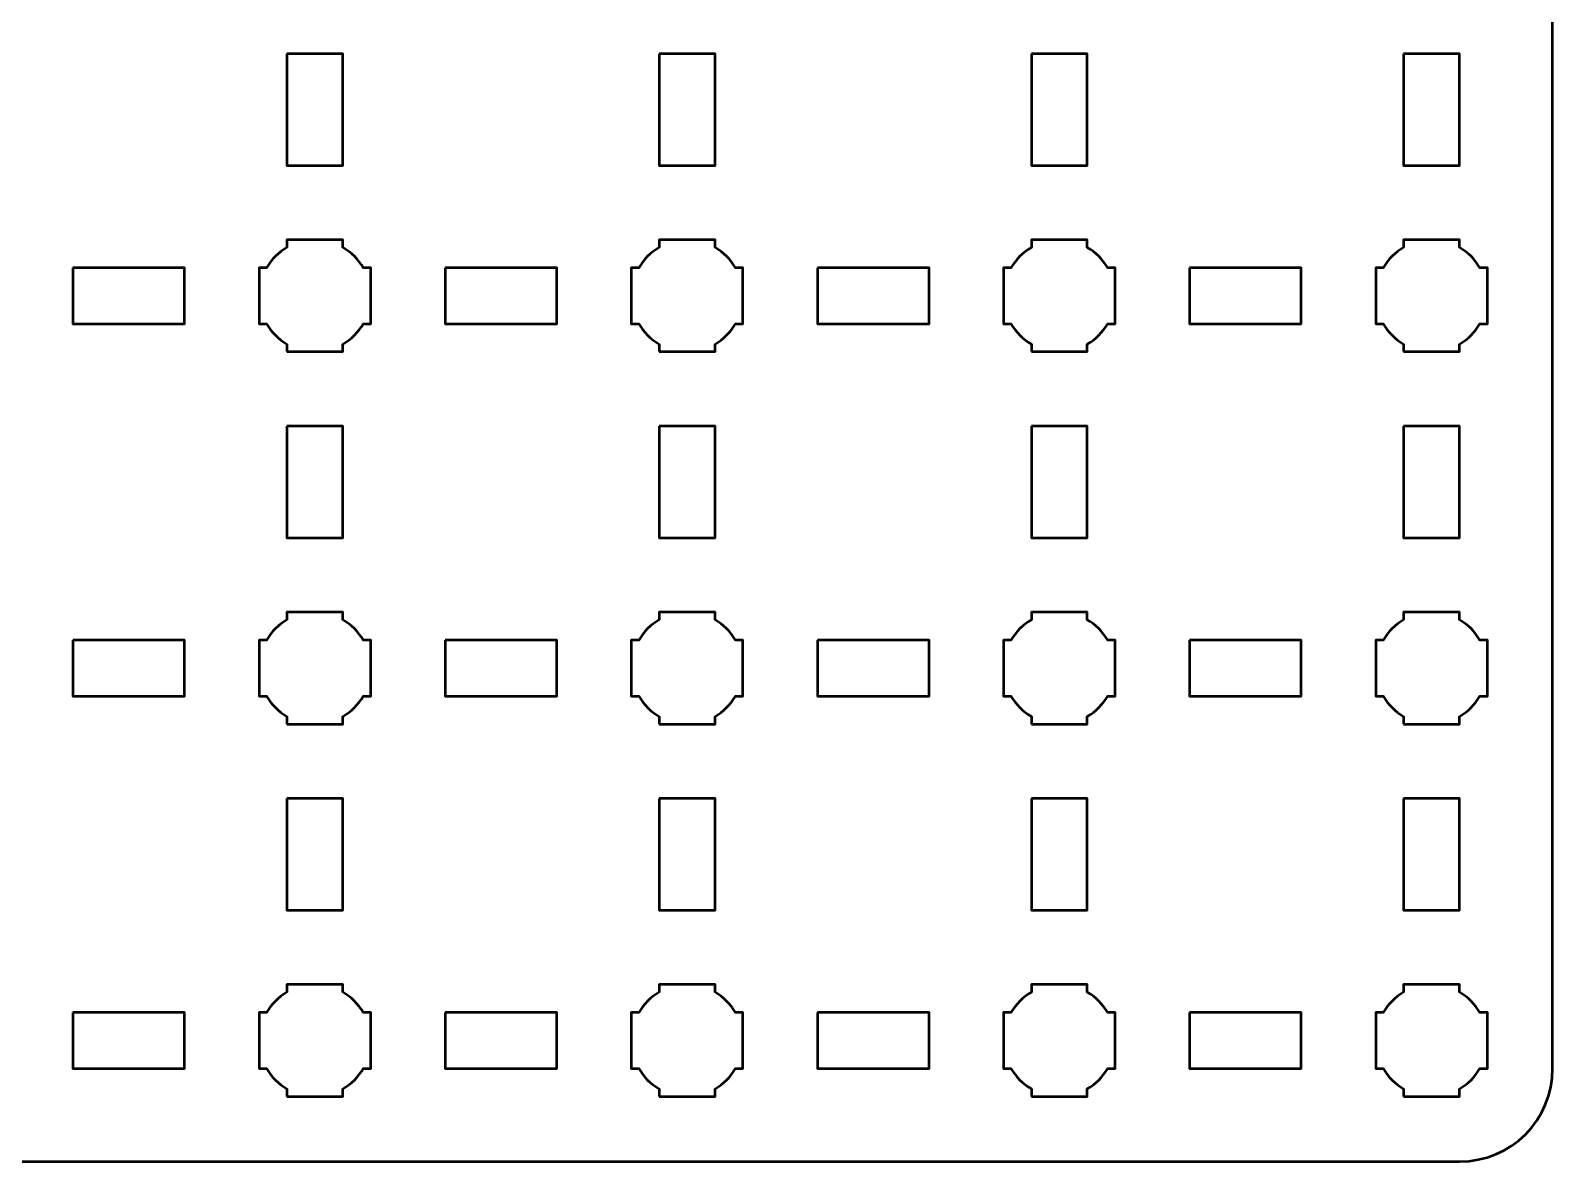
# Model space of a CAD drawing. Header units: centimetres. Extents: x -17.7 to 17.7, y -11.7 to 11.7.
# Drawn here: x 9.47 to 17.65, y -11.65 to -5.58 of the extents above; entities that cross this region are included whole.
import ezdxf

# ---------------------------------------------------------------- set-up
doc = ezdxf.new("R2010")
doc.units = ezdxf.units.CM
doc.header["$MEASUREMENT"] = 0
doc.layers.add('Layer 1', color=7, linetype='Continuous')

msp = doc.modelspace()

# ---------------------------------------------------------------- linework, layer by layer
at = {"layer": 'Layer 1', "lineweight": 53}
for points, knots in [([(-17.14996, 11.65001), (-17.14996, 11.65001), (17.14996, 11.65001), (17.14996, 11.65001), (17.14996, 11.65001), (17.42692, 11.65001), (17.65006, 11.42691), (17.65006, 11.14991), (17.65006, 11.14991), (17.65006, 11.14991), (17.65006, -11.15005), (17.65006, -11.15005), (17.65006, -11.15005), (17.65006, -11.42702), (17.42692, -11.65001), (17.14996, -11.65001), (17.14996, -11.65001), (17.14996, -11.65001), (-17.14996, -11.65001), (-17.14996, -11.65001), (-17.14996, -11.65001), (-17.42696, -11.65001), (-17.65005, -11.42702), (-17.65005, -11.15005), (-17.65005, -11.15005), (-17.65005, -11.15005), (-17.65005, 11.14991), (-17.65005, 11.14991), (-17.65005, 11.14991), (-17.65005, 11.42691), (-17.42696, 11.65001), (-17.14996, 11.65001)], [0, 0, 0, 0, 0.125, 0.125, 0.125, 0.125, 0.25, 0.25, 0.25, 0.25, 0.375, 0.375, 0.375, 0.375, 0.5, 0.5, 0.5, 0.5, 0.625, 0.625, 0.625, 0.625, 0.75, 0.75, 0.75, 0.75, 0.875, 0.875, 0.875, 0.875, 1, 1, 1, 1]), ([(10.84998, -5.70003), (10.84998, -5.70003), (11.14998, -5.70003), (11.14998, -5.70003), (11.14998, -5.70003), (11.14998, -5.70003), (11.14998, -6.30003), (11.14998, -6.30003), (11.14998, -6.30003), (11.14998, -6.30003), (10.84998, -6.30003), (10.84998, -6.30003), (10.84998, -6.30003), (10.84998, -6.30003), (10.84998, -5.70003), (10.84998, -5.70003)], [0, 0, 0, 0, 0.25, 0.25, 0.25, 0.25, 0.5, 0.5, 0.5, 0.5, 0.75, 0.75, 0.75, 0.75, 1, 1, 1, 1]), ([(12.84991, -5.70003), (12.84991, -5.70003), (13.14992, -5.70003), (13.14992, -5.70003), (13.14992, -5.70003), (13.14992, -5.70003), (13.14992, -6.30003), (13.14992, -6.30003), (13.14992, -6.30003), (13.14992, -6.30003), (12.84991, -6.30003), (12.84991, -6.30003), (12.84991, -6.30003), (12.84991, -6.30003), (12.84991, -5.70003), (12.84991, -5.70003)], [0, 0, 0, 0, 0.25, 0.25, 0.25, 0.25, 0.5, 0.5, 0.5, 0.5, 0.75, 0.75, 0.75, 0.75, 1, 1, 1, 1]), ([(14.85002, -5.70003), (14.85002, -5.70003), (15.15003, -5.70003), (15.15003, -5.70003), (15.15003, -5.70003), (15.15003, -5.70003), (15.15003, -6.30003), (15.15003, -6.30003), (15.15003, -6.30003), (15.15003, -6.30003), (14.85002, -6.30003), (14.85002, -6.30003), (14.85002, -6.30003), (14.85002, -6.30003), (14.85002, -5.70003), (14.85002, -5.70003)], [0, 0, 0, 0, 0.25, 0.25, 0.25, 0.25, 0.5, 0.5, 0.5, 0.5, 0.75, 0.75, 0.75, 0.75, 1, 1, 1, 1]), ([(16.84996, -5.70003), (16.84996, -5.70003), (17.14996, -5.70003), (17.14996, -5.70003), (17.14996, -5.70003), (17.14996, -5.70003), (17.14996, -6.30003), (17.14996, -6.30003), (17.14996, -6.30003), (17.14996, -6.30003), (16.84996, -6.30003), (16.84996, -6.30003), (16.84996, -6.30003), (16.84996, -6.30003), (16.84996, -5.70003), (16.84996, -5.70003)], [0, 0, 0, 0, 0.25, 0.25, 0.25, 0.25, 0.5, 0.5, 0.5, 0.5, 0.75, 0.75, 0.75, 0.75, 1, 1, 1, 1]), ([(10.84998, -7.29994), (10.84998, -7.29994), (10.84998, -7.25983), (10.84998, -7.25983), (10.84998, -7.25983), (10.80437, -7.23352), (10.76648, -7.19549), (10.74016, -7.15001), (10.74016, -7.15001), (10.74016, -7.15001), (10.69991, -7.15001), (10.69991, -7.15001), (10.69991, -7.15001), (10.69991, -7.15001), (10.69991, -6.99994), (10.69991, -6.99994), (10.69991, -6.99994), (10.69991, -6.99994), (10.69991, -6.85001), (10.69991, -6.85001), (10.69991, -6.85001), (10.69991, -6.85001), (10.74016, -6.85001), (10.74016, -6.85001), (10.74016, -6.85001), (10.76648, -6.8044), (10.80437, -6.76651), (10.84998, -6.74019), (10.84998, -6.74019), (10.84998, -6.74019), (10.84998, -6.69994), (10.84998, -6.69994), (10.84998, -6.69994), (10.84998, -6.69994), (10.99991, -6.69994), (10.99991, -6.69994), (10.99991, -6.69994), (10.99991, -6.69994), (11.14998, -6.69994), (11.14998, -6.69994), (11.14998, -6.69994), (11.14998, -6.69994), (11.14998, -6.74019), (11.14998, -6.74019), (11.14998, -6.74019), (11.19546, -6.76651), (11.23349, -6.8044), (11.2598, -6.85001), (11.2598, -6.85001), (11.2598, -6.85001), (11.29991, -6.85001), (11.29991, -6.85001), (11.29991, -6.85001), (11.29991, -6.85001), (11.29991, -6.99994), (11.29991, -6.99994), (11.29991, -6.99994), (11.29991, -6.99994), (11.29991, -7.15001), (11.29991, -7.15001), (11.29991, -7.15001), (11.29991, -7.15001), (11.2598, -7.15001), (11.2598, -7.15001), (11.2598, -7.15001), (11.23349, -7.19549), (11.19546, -7.23352), (11.14998, -7.25983), (11.14998, -7.25983), (11.14998, -7.25983), (11.14998, -7.29994), (11.14998, -7.29994), (11.14998, -7.29994), (11.14998, -7.29994), (10.99991, -7.29994), (10.99991, -7.29994), (10.99991, -7.29994), (10.99991, -7.29994), (10.84998, -7.29994), (10.84998, -7.29994)], [0, 0, 0, 0, 0.05, 0.05, 0.05, 0.05, 0.1, 0.1, 0.1, 0.1, 0.15, 0.15, 0.15, 0.15, 0.2, 0.2, 0.2, 0.2, 0.25, 0.25, 0.25, 0.25, 0.3, 0.3, 0.3, 0.3, 0.35, 0.35, 0.35, 0.35, 0.4, 0.4, 0.4, 0.4, 0.45, 0.45, 0.45, 0.45, 0.5, 0.5, 0.5, 0.5, 0.55, 0.55, 0.55, 0.55, 0.6, 0.6, 0.6, 0.6, 0.65, 0.65, 0.65, 0.65, 0.7, 0.7, 0.7, 0.7, 0.75, 0.75, 0.75, 0.75, 0.8, 0.8, 0.8, 0.8, 0.85, 0.85, 0.85, 0.85, 0.9, 0.9, 0.9, 0.9, 0.95, 0.95, 0.95, 0.95, 1, 1, 1, 1]), ([(12.84991, -7.29994), (12.84991, -7.29994), (12.84991, -7.25983), (12.84991, -7.25983), (12.84991, -7.25983), (12.80444, -7.23352), (12.76641, -7.19549), (12.74009, -7.15001), (12.74009, -7.15001), (12.74009, -7.15001), (12.69998, -7.15001), (12.69998, -7.15001), (12.69998, -7.15001), (12.69998, -7.15001), (12.69998, -6.99994), (12.69998, -6.99994), (12.69998, -6.99994), (12.69998, -6.99994), (12.69998, -6.85001), (12.69998, -6.85001), (12.69998, -6.85001), (12.69998, -6.85001), (12.74009, -6.85001), (12.74009, -6.85001), (12.74009, -6.85001), (12.76641, -6.8044), (12.80444, -6.76651), (12.84991, -6.74019), (12.84991, -6.74019), (12.84991, -6.74019), (12.84991, -6.69994), (12.84991, -6.69994), (12.84991, -6.69994), (12.84991, -6.69994), (12.99999, -6.69994), (12.99999, -6.69994), (12.99999, -6.69994), (12.99999, -6.69994), (13.14992, -6.69994), (13.14992, -6.69994), (13.14992, -6.69994), (13.14992, -6.69994), (13.14992, -6.74019), (13.14992, -6.74019), (13.14992, -6.74019), (13.19539, -6.76651), (13.23342, -6.8044), (13.25974, -6.85001), (13.25974, -6.85001), (13.25974, -6.85001), (13.29999, -6.85001), (13.29999, -6.85001), (13.29999, -6.85001), (13.29999, -6.85001), (13.29999, -6.99994), (13.29999, -6.99994), (13.29999, -6.99994), (13.29999, -6.99994), (13.29999, -7.15001), (13.29999, -7.15001), (13.29999, -7.15001), (13.29999, -7.15001), (13.25974, -7.15001), (13.25974, -7.15001), (13.25974, -7.15001), (13.23342, -7.19549), (13.19539, -7.23352), (13.14992, -7.25983), (13.14992, -7.25983), (13.14992, -7.25983), (13.14992, -7.29994), (13.14992, -7.29994), (13.14992, -7.29994), (13.14992, -7.29994), (12.99999, -7.29994), (12.99999, -7.29994), (12.99999, -7.29994), (12.99999, -7.29994), (12.84991, -7.29994), (12.84991, -7.29994)], [0, 0, 0, 0, 0.05, 0.05, 0.05, 0.05, 0.1, 0.1, 0.1, 0.1, 0.15, 0.15, 0.15, 0.15, 0.2, 0.2, 0.2, 0.2, 0.25, 0.25, 0.25, 0.25, 0.3, 0.3, 0.3, 0.3, 0.35, 0.35, 0.35, 0.35, 0.4, 0.4, 0.4, 0.4, 0.45, 0.45, 0.45, 0.45, 0.5, 0.5, 0.5, 0.5, 0.55, 0.55, 0.55, 0.55, 0.6, 0.6, 0.6, 0.6, 0.65, 0.65, 0.65, 0.65, 0.7, 0.7, 0.7, 0.7, 0.75, 0.75, 0.75, 0.75, 0.8, 0.8, 0.8, 0.8, 0.85, 0.85, 0.85, 0.85, 0.9, 0.9, 0.9, 0.9, 0.95, 0.95, 0.95, 0.95, 1, 1, 1, 1]), ([(14.84988, -7.29994), (14.84988, -7.29994), (14.84988, -7.25983), (14.84988, -7.25983), (14.84988, -7.25983), (14.80441, -7.23352), (14.76649, -7.19549), (14.74003, -7.15001), (14.74003, -7.15001), (14.74003, -7.15001), (14.69995, -7.15001), (14.69995, -7.15001), (14.69995, -7.15001), (14.69995, -7.15001), (14.69995, -6.99994), (14.69995, -6.99994), (14.69995, -6.99994), (14.69995, -6.99994), (14.69995, -6.85001), (14.69995, -6.85001), (14.69995, -6.85001), (14.69995, -6.85001), (14.74003, -6.85001), (14.74003, -6.85001), (14.74003, -6.85001), (14.76649, -6.8044), (14.80441, -6.76651), (14.84988, -6.74019), (14.84988, -6.74019), (14.84988, -6.74019), (14.84988, -6.69994), (14.84988, -6.69994), (14.84988, -6.69994), (14.84988, -6.69994), (14.99995, -6.69994), (14.99995, -6.69994), (14.99995, -6.69994), (14.99995, -6.69994), (15.14988, -6.69994), (15.14988, -6.69994), (15.14988, -6.69994), (15.14988, -6.69994), (15.14988, -6.74019), (15.14988, -6.74019), (15.14988, -6.74019), (15.1955, -6.76651), (15.23339, -6.8044), (15.2597, -6.85001), (15.2597, -6.85001), (15.2597, -6.85001), (15.29996, -6.85001), (15.29996, -6.85001), (15.29996, -6.85001), (15.29996, -6.85001), (15.29996, -6.99994), (15.29996, -6.99994), (15.29996, -6.99994), (15.29996, -6.99994), (15.29996, -7.15001), (15.29996, -7.15001), (15.29996, -7.15001), (15.29996, -7.15001), (15.2597, -7.15001), (15.2597, -7.15001), (15.2597, -7.15001), (15.23339, -7.19549), (15.1955, -7.23352), (15.14988, -7.25983), (15.14988, -7.25983), (15.14988, -7.25983), (15.14988, -7.29994), (15.14988, -7.29994), (15.14988, -7.29994), (15.14988, -7.29994), (14.99995, -7.29994), (14.99995, -7.29994), (14.99995, -7.29994), (14.99995, -7.29994), (14.84988, -7.29994), (14.84988, -7.29994)], [0, 0, 0, 0, 0.05, 0.05, 0.05, 0.05, 0.1, 0.1, 0.1, 0.1, 0.15, 0.15, 0.15, 0.15, 0.2, 0.2, 0.2, 0.2, 0.25, 0.25, 0.25, 0.25, 0.3, 0.3, 0.3, 0.3, 0.35, 0.35, 0.35, 0.35, 0.4, 0.4, 0.4, 0.4, 0.45, 0.45, 0.45, 0.45, 0.5, 0.5, 0.5, 0.5, 0.55, 0.55, 0.55, 0.55, 0.6, 0.6, 0.6, 0.6, 0.65, 0.65, 0.65, 0.65, 0.7, 0.7, 0.7, 0.7, 0.75, 0.75, 0.75, 0.75, 0.8, 0.8, 0.8, 0.8, 0.85, 0.85, 0.85, 0.85, 0.9, 0.9, 0.9, 0.9, 0.95, 0.95, 0.95, 0.95, 1, 1, 1, 1]), ([(16.84996, -7.29994), (16.84996, -7.29994), (16.84996, -7.25983), (16.84996, -7.25983), (16.84996, -7.25983), (16.80434, -7.23352), (16.76645, -7.19549), (16.74014, -7.15001), (16.74014, -7.15001), (16.74014, -7.15001), (16.69988, -7.15001), (16.69988, -7.15001), (16.69988, -7.15001), (16.69988, -7.15001), (16.69988, -6.99994), (16.69988, -6.99994), (16.69988, -6.99994), (16.69988, -6.99994), (16.69988, -6.85001), (16.69988, -6.85001), (16.69988, -6.85001), (16.69988, -6.85001), (16.74014, -6.85001), (16.74014, -6.85001), (16.74014, -6.85001), (16.76645, -6.8044), (16.80434, -6.76651), (16.84996, -6.74019), (16.84996, -6.74019), (16.84996, -6.74019), (16.84996, -6.69994), (16.84996, -6.69994), (16.84996, -6.69994), (16.84996, -6.69994), (16.99989, -6.69994), (16.99989, -6.69994), (16.99989, -6.69994), (16.99989, -6.69994), (17.14996, -6.69994), (17.14996, -6.69994), (17.14996, -6.69994), (17.14996, -6.69994), (17.14996, -6.74019), (17.14996, -6.74019), (17.14996, -6.74019), (17.19543, -6.76651), (17.23346, -6.8044), (17.25978, -6.85001), (17.25978, -6.85001), (17.25978, -6.85001), (17.29989, -6.85001), (17.29989, -6.85001), (17.29989, -6.85001), (17.29989, -6.85001), (17.29989, -6.99994), (17.29989, -6.99994), (17.29989, -6.99994), (17.29989, -6.99994), (17.29989, -7.15001), (17.29989, -7.15001), (17.29989, -7.15001), (17.29989, -7.15001), (17.25978, -7.15001), (17.25978, -7.15001), (17.25978, -7.15001), (17.23346, -7.19549), (17.19543, -7.23352), (17.14996, -7.25983), (17.14996, -7.25983), (17.14996, -7.25983), (17.14996, -7.29994), (17.14996, -7.29994), (17.14996, -7.29994), (17.14996, -7.29994), (16.99989, -7.29994), (16.99989, -7.29994), (16.99989, -7.29994), (16.99989, -7.29994), (16.84996, -7.29994), (16.84996, -7.29994)], [0, 0, 0, 0, 0.05, 0.05, 0.05, 0.05, 0.1, 0.1, 0.1, 0.1, 0.15, 0.15, 0.15, 0.15, 0.2, 0.2, 0.2, 0.2, 0.25, 0.25, 0.25, 0.25, 0.3, 0.3, 0.3, 0.3, 0.35, 0.35, 0.35, 0.35, 0.4, 0.4, 0.4, 0.4, 0.45, 0.45, 0.45, 0.45, 0.5, 0.5, 0.5, 0.5, 0.55, 0.55, 0.55, 0.55, 0.6, 0.6, 0.6, 0.6, 0.65, 0.65, 0.65, 0.65, 0.7, 0.7, 0.7, 0.7, 0.75, 0.75, 0.75, 0.75, 0.8, 0.8, 0.8, 0.8, 0.85, 0.85, 0.85, 0.85, 0.9, 0.9, 0.9, 0.9, 0.95, 0.95, 0.95, 0.95, 1, 1, 1, 1]), ([(9.7, -6.85001), (9.7, -6.85001), (10.3, -6.85001), (10.3, -6.85001), (10.3, -6.85001), (10.3, -6.85001), (10.3, -7.15001), (10.3, -7.15001), (10.3, -7.15001), (10.3, -7.15001), (9.7, -7.15001), (9.7, -7.15001), (9.7, -7.15001), (9.7, -7.15001), (9.7, -6.85001), (9.7, -6.85001)], [0, 0, 0, 0, 0.25, 0.25, 0.25, 0.25, 0.5, 0.5, 0.5, 0.5, 0.75, 0.75, 0.75, 0.75, 1, 1, 1, 1]), ([(11.69996, -6.85001), (11.69996, -6.85001), (12.29997, -6.85001), (12.29997, -6.85001), (12.29997, -6.85001), (12.29997, -6.85001), (12.29997, -7.15001), (12.29997, -7.15001), (12.29997, -7.15001), (12.29997, -7.15001), (11.69996, -7.15001), (11.69996, -7.15001), (11.69996, -7.15001), (11.69996, -7.15001), (11.69996, -6.85001), (11.69996, -6.85001)], [0, 0, 0, 0, 0.25, 0.25, 0.25, 0.25, 0.5, 0.5, 0.5, 0.5, 0.75, 0.75, 0.75, 0.75, 1, 1, 1, 1]), ([(13.70004, -6.85001), (13.70004, -6.85001), (14.30004, -6.85001), (14.30004, -6.85001), (14.30004, -6.85001), (14.30004, -6.85001), (14.30004, -7.15001), (14.30004, -7.15001), (14.30004, -7.15001), (14.30004, -7.15001), (13.70004, -7.15001), (13.70004, -7.15001), (13.70004, -7.15001), (13.70004, -7.15001), (13.70004, -6.85001), (13.70004, -6.85001)], [0, 0, 0, 0, 0.25, 0.25, 0.25, 0.25, 0.5, 0.5, 0.5, 0.5, 0.75, 0.75, 0.75, 0.75, 1, 1, 1, 1]), ([(15.69997, -6.85001), (15.69997, -6.85001), (16.29997, -6.85001), (16.29997, -6.85001), (16.29997, -6.85001), (16.29997, -6.85001), (16.29997, -7.15001), (16.29997, -7.15001), (16.29997, -7.15001), (16.29997, -7.15001), (15.69997, -7.15001), (15.69997, -7.15001), (15.69997, -7.15001), (15.69997, -7.15001), (15.69997, -6.85001), (15.69997, -6.85001)], [0, 0, 0, 0, 0.25, 0.25, 0.25, 0.25, 0.5, 0.5, 0.5, 0.5, 0.75, 0.75, 0.75, 0.75, 1, 1, 1, 1]), ([(10.84998, -7.69999), (10.84998, -7.69999), (11.14998, -7.69999), (11.14998, -7.69999), (11.14998, -7.69999), (11.14998, -7.69999), (11.14998, -8.3), (11.14998, -8.3), (11.14998, -8.3), (11.14998, -8.3), (10.84998, -8.3), (10.84998, -8.3), (10.84998, -8.3), (10.84998, -8.3), (10.84998, -7.69999), (10.84998, -7.69999)], [0, 0, 0, 0, 0.25, 0.25, 0.25, 0.25, 0.5, 0.5, 0.5, 0.5, 0.75, 0.75, 0.75, 0.75, 1, 1, 1, 1]), ([(12.84991, -7.69999), (12.84991, -7.69999), (13.14992, -7.69999), (13.14992, -7.69999), (13.14992, -7.69999), (13.14992, -7.69999), (13.14992, -8.3), (13.14992, -8.3), (13.14992, -8.3), (13.14992, -8.3), (12.84991, -8.3), (12.84991, -8.3), (12.84991, -8.3), (12.84991, -8.3), (12.84991, -7.69999), (12.84991, -7.69999)], [0, 0, 0, 0, 0.25, 0.25, 0.25, 0.25, 0.5, 0.5, 0.5, 0.5, 0.75, 0.75, 0.75, 0.75, 1, 1, 1, 1]), ([(14.85002, -7.69999), (14.85002, -7.69999), (15.15003, -7.69999), (15.15003, -7.69999), (15.15003, -7.69999), (15.15003, -7.69999), (15.15003, -8.3), (15.15003, -8.3), (15.15003, -8.3), (15.15003, -8.3), (14.85002, -8.3), (14.85002, -8.3), (14.85002, -8.3), (14.85002, -8.3), (14.85002, -7.69999), (14.85002, -7.69999)], [0, 0, 0, 0, 0.25, 0.25, 0.25, 0.25, 0.5, 0.5, 0.5, 0.5, 0.75, 0.75, 0.75, 0.75, 1, 1, 1, 1]), ([(16.84996, -7.69999), (16.84996, -7.69999), (17.14996, -7.69999), (17.14996, -7.69999), (17.14996, -7.69999), (17.14996, -7.69999), (17.14996, -8.3), (17.14996, -8.3), (17.14996, -8.3), (17.14996, -8.3), (16.84996, -8.3), (16.84996, -8.3), (16.84996, -8.3), (16.84996, -8.3), (16.84996, -7.69999), (16.84996, -7.69999)], [0, 0, 0, 0, 0.25, 0.25, 0.25, 0.25, 0.5, 0.5, 0.5, 0.5, 0.75, 0.75, 0.75, 0.75, 1, 1, 1, 1]), ([(10.84998, -9.30002), (10.84998, -9.30002), (10.84998, -9.2598), (10.84998, -9.2598), (10.84998, -9.2598), (10.80437, -9.23348), (10.76648, -9.19556), (10.74016, -9.14995), (10.74016, -9.14995), (10.74016, -9.14995), (10.69991, -9.14995), (10.69991, -9.14995), (10.69991, -9.14995), (10.69991, -9.14995), (10.69991, -9.00001), (10.69991, -9.00001), (10.69991, -9.00001), (10.69991, -9.00001), (10.69991, -8.84994), (10.69991, -8.84994), (10.69991, -8.84994), (10.69991, -8.84994), (10.74016, -8.84994), (10.74016, -8.84994), (10.74016, -8.84994), (10.76648, -8.80447), (10.80437, -8.76644), (10.84998, -8.74012), (10.84998, -8.74012), (10.84998, -8.74012), (10.84998, -8.70001), (10.84998, -8.70001), (10.84998, -8.70001), (10.84998, -8.70001), (10.99991, -8.70001), (10.99991, -8.70001), (10.99991, -8.70001), (10.99991, -8.70001), (11.14998, -8.70001), (11.14998, -8.70001), (11.14998, -8.70001), (11.14998, -8.70001), (11.14998, -8.74012), (11.14998, -8.74012), (11.14998, -8.74012), (11.19546, -8.76644), (11.23349, -8.80447), (11.2598, -8.84994), (11.2598, -8.84994), (11.2598, -8.84994), (11.29991, -8.84994), (11.29991, -8.84994), (11.29991, -8.84994), (11.29991, -8.84994), (11.29991, -9.00001), (11.29991, -9.00001), (11.29991, -9.00001), (11.29991, -9.00001), (11.29991, -9.14995), (11.29991, -9.14995), (11.29991, -9.14995), (11.29991, -9.14995), (11.2598, -9.14995), (11.2598, -9.14995), (11.2598, -9.14995), (11.23349, -9.19556), (11.19546, -9.23348), (11.14998, -9.2598), (11.14998, -9.2598), (11.14998, -9.2598), (11.14998, -9.30002), (11.14998, -9.30002), (11.14998, -9.30002), (11.14998, -9.30002), (10.99991, -9.30002), (10.99991, -9.30002), (10.99991, -9.30002), (10.99991, -9.30002), (10.84998, -9.30002), (10.84998, -9.30002)], [0, 0, 0, 0, 0.05, 0.05, 0.05, 0.05, 0.1, 0.1, 0.1, 0.1, 0.15, 0.15, 0.15, 0.15, 0.2, 0.2, 0.2, 0.2, 0.25, 0.25, 0.25, 0.25, 0.3, 0.3, 0.3, 0.3, 0.35, 0.35, 0.35, 0.35, 0.4, 0.4, 0.4, 0.4, 0.45, 0.45, 0.45, 0.45, 0.5, 0.5, 0.5, 0.5, 0.55, 0.55, 0.55, 0.55, 0.6, 0.6, 0.6, 0.6, 0.65, 0.65, 0.65, 0.65, 0.7, 0.7, 0.7, 0.7, 0.75, 0.75, 0.75, 0.75, 0.8, 0.8, 0.8, 0.8, 0.85, 0.85, 0.85, 0.85, 0.9, 0.9, 0.9, 0.9, 0.95, 0.95, 0.95, 0.95, 1, 1, 1, 1]), ([(12.84991, -9.30002), (12.84991, -9.30002), (12.84991, -9.2598), (12.84991, -9.2598), (12.84991, -9.2598), (12.80444, -9.23348), (12.76641, -9.19556), (12.74009, -9.14995), (12.74009, -9.14995), (12.74009, -9.14995), (12.69998, -9.14995), (12.69998, -9.14995), (12.69998, -9.14995), (12.69998, -9.14995), (12.69998, -9.00001), (12.69998, -9.00001), (12.69998, -9.00001), (12.69998, -9.00001), (12.69998, -8.84994), (12.69998, -8.84994), (12.69998, -8.84994), (12.69998, -8.84994), (12.74009, -8.84994), (12.74009, -8.84994), (12.74009, -8.84994), (12.76641, -8.80447), (12.80444, -8.76644), (12.84991, -8.74012), (12.84991, -8.74012), (12.84991, -8.74012), (12.84991, -8.70001), (12.84991, -8.70001), (12.84991, -8.70001), (12.84991, -8.70001), (12.99999, -8.70001), (12.99999, -8.70001), (12.99999, -8.70001), (12.99999, -8.70001), (13.14992, -8.70001), (13.14992, -8.70001), (13.14992, -8.70001), (13.14992, -8.70001), (13.14992, -8.74012), (13.14992, -8.74012), (13.14992, -8.74012), (13.19539, -8.76644), (13.23342, -8.80447), (13.25974, -8.84994), (13.25974, -8.84994), (13.25974, -8.84994), (13.29999, -8.84994), (13.29999, -8.84994), (13.29999, -8.84994), (13.29999, -8.84994), (13.29999, -9.00001), (13.29999, -9.00001), (13.29999, -9.00001), (13.29999, -9.00001), (13.29999, -9.14995), (13.29999, -9.14995), (13.29999, -9.14995), (13.29999, -9.14995), (13.25974, -9.14995), (13.25974, -9.14995), (13.25974, -9.14995), (13.23342, -9.19556), (13.19539, -9.23348), (13.14992, -9.2598), (13.14992, -9.2598), (13.14992, -9.2598), (13.14992, -9.30002), (13.14992, -9.30002), (13.14992, -9.30002), (13.14992, -9.30002), (12.99999, -9.30002), (12.99999, -9.30002), (12.99999, -9.30002), (12.99999, -9.30002), (12.84991, -9.30002), (12.84991, -9.30002)], [0, 0, 0, 0, 0.05, 0.05, 0.05, 0.05, 0.1, 0.1, 0.1, 0.1, 0.15, 0.15, 0.15, 0.15, 0.2, 0.2, 0.2, 0.2, 0.25, 0.25, 0.25, 0.25, 0.3, 0.3, 0.3, 0.3, 0.35, 0.35, 0.35, 0.35, 0.4, 0.4, 0.4, 0.4, 0.45, 0.45, 0.45, 0.45, 0.5, 0.5, 0.5, 0.5, 0.55, 0.55, 0.55, 0.55, 0.6, 0.6, 0.6, 0.6, 0.65, 0.65, 0.65, 0.65, 0.7, 0.7, 0.7, 0.7, 0.75, 0.75, 0.75, 0.75, 0.8, 0.8, 0.8, 0.8, 0.85, 0.85, 0.85, 0.85, 0.9, 0.9, 0.9, 0.9, 0.95, 0.95, 0.95, 0.95, 1, 1, 1, 1]), ([(14.84988, -9.30002), (14.84988, -9.30002), (14.84988, -9.2598), (14.84988, -9.2598), (14.84988, -9.2598), (14.80441, -9.23348), (14.76649, -9.19556), (14.74003, -9.14995), (14.74003, -9.14995), (14.74003, -9.14995), (14.69995, -9.14995), (14.69995, -9.14995), (14.69995, -9.14995), (14.69995, -9.14995), (14.69995, -9.00001), (14.69995, -9.00001), (14.69995, -9.00001), (14.69995, -9.00001), (14.69995, -8.84994), (14.69995, -8.84994), (14.69995, -8.84994), (14.69995, -8.84994), (14.74003, -8.84994), (14.74003, -8.84994), (14.74003, -8.84994), (14.76649, -8.80447), (14.80441, -8.76644), (14.84988, -8.74012), (14.84988, -8.74012), (14.84988, -8.74012), (14.84988, -8.70001), (14.84988, -8.70001), (14.84988, -8.70001), (14.84988, -8.70001), (14.99995, -8.70001), (14.99995, -8.70001), (14.99995, -8.70001), (14.99995, -8.70001), (15.14988, -8.70001), (15.14988, -8.70001), (15.14988, -8.70001), (15.14988, -8.70001), (15.14988, -8.74012), (15.14988, -8.74012), (15.14988, -8.74012), (15.1955, -8.76644), (15.23339, -8.80447), (15.2597, -8.84994), (15.2597, -8.84994), (15.2597, -8.84994), (15.29996, -8.84994), (15.29996, -8.84994), (15.29996, -8.84994), (15.29996, -8.84994), (15.29996, -9.00001), (15.29996, -9.00001), (15.29996, -9.00001), (15.29996, -9.00001), (15.29996, -9.14995), (15.29996, -9.14995), (15.29996, -9.14995), (15.29996, -9.14995), (15.2597, -9.14995), (15.2597, -9.14995), (15.2597, -9.14995), (15.23339, -9.19556), (15.1955, -9.23348), (15.14988, -9.2598), (15.14988, -9.2598), (15.14988, -9.2598), (15.14988, -9.30002), (15.14988, -9.30002), (15.14988, -9.30002), (15.14988, -9.30002), (14.99995, -9.30002), (14.99995, -9.30002), (14.99995, -9.30002), (14.99995, -9.30002), (14.84988, -9.30002), (14.84988, -9.30002)], [0, 0, 0, 0, 0.05, 0.05, 0.05, 0.05, 0.1, 0.1, 0.1, 0.1, 0.15, 0.15, 0.15, 0.15, 0.2, 0.2, 0.2, 0.2, 0.25, 0.25, 0.25, 0.25, 0.3, 0.3, 0.3, 0.3, 0.35, 0.35, 0.35, 0.35, 0.4, 0.4, 0.4, 0.4, 0.45, 0.45, 0.45, 0.45, 0.5, 0.5, 0.5, 0.5, 0.55, 0.55, 0.55, 0.55, 0.6, 0.6, 0.6, 0.6, 0.65, 0.65, 0.65, 0.65, 0.7, 0.7, 0.7, 0.7, 0.75, 0.75, 0.75, 0.75, 0.8, 0.8, 0.8, 0.8, 0.85, 0.85, 0.85, 0.85, 0.9, 0.9, 0.9, 0.9, 0.95, 0.95, 0.95, 0.95, 1, 1, 1, 1]), ([(16.84996, -9.30002), (16.84996, -9.30002), (16.84996, -9.2598), (16.84996, -9.2598), (16.84996, -9.2598), (16.80434, -9.23348), (16.76645, -9.19556), (16.74014, -9.14995), (16.74014, -9.14995), (16.74014, -9.14995), (16.69988, -9.14995), (16.69988, -9.14995), (16.69988, -9.14995), (16.69988, -9.14995), (16.69988, -9.00001), (16.69988, -9.00001), (16.69988, -9.00001), (16.69988, -9.00001), (16.69988, -8.84994), (16.69988, -8.84994), (16.69988, -8.84994), (16.69988, -8.84994), (16.74014, -8.84994), (16.74014, -8.84994), (16.74014, -8.84994), (16.76645, -8.80447), (16.80434, -8.76644), (16.84996, -8.74012), (16.84996, -8.74012), (16.84996, -8.74012), (16.84996, -8.70001), (16.84996, -8.70001), (16.84996, -8.70001), (16.84996, -8.70001), (16.99989, -8.70001), (16.99989, -8.70001), (16.99989, -8.70001), (16.99989, -8.70001), (17.14996, -8.70001), (17.14996, -8.70001), (17.14996, -8.70001), (17.14996, -8.70001), (17.14996, -8.74012), (17.14996, -8.74012), (17.14996, -8.74012), (17.19543, -8.76644), (17.23346, -8.80447), (17.25978, -8.84994), (17.25978, -8.84994), (17.25978, -8.84994), (17.29989, -8.84994), (17.29989, -8.84994), (17.29989, -8.84994), (17.29989, -8.84994), (17.29989, -9.00001), (17.29989, -9.00001), (17.29989, -9.00001), (17.29989, -9.00001), (17.29989, -9.14995), (17.29989, -9.14995), (17.29989, -9.14995), (17.29989, -9.14995), (17.25978, -9.14995), (17.25978, -9.14995), (17.25978, -9.14995), (17.23346, -9.19556), (17.19543, -9.23348), (17.14996, -9.2598), (17.14996, -9.2598), (17.14996, -9.2598), (17.14996, -9.30002), (17.14996, -9.30002), (17.14996, -9.30002), (17.14996, -9.30002), (16.99989, -9.30002), (16.99989, -9.30002), (16.99989, -9.30002), (16.99989, -9.30002), (16.84996, -9.30002), (16.84996, -9.30002)], [0, 0, 0, 0, 0.05, 0.05, 0.05, 0.05, 0.1, 0.1, 0.1, 0.1, 0.15, 0.15, 0.15, 0.15, 0.2, 0.2, 0.2, 0.2, 0.25, 0.25, 0.25, 0.25, 0.3, 0.3, 0.3, 0.3, 0.35, 0.35, 0.35, 0.35, 0.4, 0.4, 0.4, 0.4, 0.45, 0.45, 0.45, 0.45, 0.5, 0.5, 0.5, 0.5, 0.55, 0.55, 0.55, 0.55, 0.6, 0.6, 0.6, 0.6, 0.65, 0.65, 0.65, 0.65, 0.7, 0.7, 0.7, 0.7, 0.75, 0.75, 0.75, 0.75, 0.8, 0.8, 0.8, 0.8, 0.85, 0.85, 0.85, 0.85, 0.9, 0.9, 0.9, 0.9, 0.95, 0.95, 0.95, 0.95, 1, 1, 1, 1]), ([(9.7, -8.85008), (9.7, -8.85008), (10.3, -8.85008), (10.3, -8.85008), (10.3, -8.85008), (10.3, -8.85008), (10.3, -9.15009), (10.3, -9.15009), (10.3, -9.15009), (10.3, -9.15009), (9.7, -9.15009), (9.7, -9.15009), (9.7, -9.15009), (9.7, -9.15009), (9.7, -8.85008), (9.7, -8.85008)], [0, 0, 0, 0, 0.25, 0.25, 0.25, 0.25, 0.5, 0.5, 0.5, 0.5, 0.75, 0.75, 0.75, 0.75, 1, 1, 1, 1]), ([(11.69996, -8.85008), (11.69996, -8.85008), (12.29997, -8.85008), (12.29997, -8.85008), (12.29997, -8.85008), (12.29997, -8.85008), (12.29997, -9.15009), (12.29997, -9.15009), (12.29997, -9.15009), (12.29997, -9.15009), (11.69996, -9.15009), (11.69996, -9.15009), (11.69996, -9.15009), (11.69996, -9.15009), (11.69996, -8.85008), (11.69996, -8.85008)], [0, 0, 0, 0, 0.25, 0.25, 0.25, 0.25, 0.5, 0.5, 0.5, 0.5, 0.75, 0.75, 0.75, 0.75, 1, 1, 1, 1]), ([(13.70004, -8.85008), (13.70004, -8.85008), (14.30004, -8.85008), (14.30004, -8.85008), (14.30004, -8.85008), (14.30004, -8.85008), (14.30004, -9.15009), (14.30004, -9.15009), (14.30004, -9.15009), (14.30004, -9.15009), (13.70004, -9.15009), (13.70004, -9.15009), (13.70004, -9.15009), (13.70004, -9.15009), (13.70004, -8.85008), (13.70004, -8.85008)], [0, 0, 0, 0, 0.25, 0.25, 0.25, 0.25, 0.5, 0.5, 0.5, 0.5, 0.75, 0.75, 0.75, 0.75, 1, 1, 1, 1]), ([(15.69997, -8.85008), (15.69997, -8.85008), (16.29997, -8.85008), (16.29997, -8.85008), (16.29997, -8.85008), (16.29997, -8.85008), (16.29997, -9.15009), (16.29997, -9.15009), (16.29997, -9.15009), (16.29997, -9.15009), (15.69997, -9.15009), (15.69997, -9.15009), (15.69997, -9.15009), (15.69997, -9.15009), (15.69997, -8.85008), (15.69997, -8.85008)], [0, 0, 0, 0, 0.25, 0.25, 0.25, 0.25, 0.5, 0.5, 0.5, 0.5, 0.75, 0.75, 0.75, 0.75, 1, 1, 1, 1]), ([(10.84998, -9.70007), (10.84998, -9.70007), (11.14998, -9.70007), (11.14998, -9.70007), (11.14998, -9.70007), (11.14998, -9.70007), (11.14998, -10.30007), (11.14998, -10.30007), (11.14998, -10.30007), (11.14998, -10.30007), (10.84998, -10.30007), (10.84998, -10.30007), (10.84998, -10.30007), (10.84998, -10.30007), (10.84998, -9.70007), (10.84998, -9.70007)], [0, 0, 0, 0, 0.25, 0.25, 0.25, 0.25, 0.5, 0.5, 0.5, 0.5, 0.75, 0.75, 0.75, 0.75, 1, 1, 1, 1]), ([(12.84991, -9.70007), (12.84991, -9.70007), (13.14992, -9.70007), (13.14992, -9.70007), (13.14992, -9.70007), (13.14992, -9.70007), (13.14992, -10.30007), (13.14992, -10.30007), (13.14992, -10.30007), (13.14992, -10.30007), (12.84991, -10.30007), (12.84991, -10.30007), (12.84991, -10.30007), (12.84991, -10.30007), (12.84991, -9.70007), (12.84991, -9.70007)], [0, 0, 0, 0, 0.25, 0.25, 0.25, 0.25, 0.5, 0.5, 0.5, 0.5, 0.75, 0.75, 0.75, 0.75, 1, 1, 1, 1]), ([(14.85002, -9.70007), (14.85002, -9.70007), (15.15003, -9.70007), (15.15003, -9.70007), (15.15003, -9.70007), (15.15003, -9.70007), (15.15003, -10.30007), (15.15003, -10.30007), (15.15003, -10.30007), (15.15003, -10.30007), (14.85002, -10.30007), (14.85002, -10.30007), (14.85002, -10.30007), (14.85002, -10.30007), (14.85002, -9.70007), (14.85002, -9.70007)], [0, 0, 0, 0, 0.25, 0.25, 0.25, 0.25, 0.5, 0.5, 0.5, 0.5, 0.75, 0.75, 0.75, 0.75, 1, 1, 1, 1]), ([(16.84996, -9.70007), (16.84996, -9.70007), (17.14996, -9.70007), (17.14996, -9.70007), (17.14996, -9.70007), (17.14996, -9.70007), (17.14996, -10.30007), (17.14996, -10.30007), (17.14996, -10.30007), (17.14996, -10.30007), (16.84996, -10.30007), (16.84996, -10.30007), (16.84996, -10.30007), (16.84996, -10.30007), (16.84996, -9.70007), (16.84996, -9.70007)], [0, 0, 0, 0, 0.25, 0.25, 0.25, 0.25, 0.5, 0.5, 0.5, 0.5, 0.75, 0.75, 0.75, 0.75, 1, 1, 1, 1]), ([(10.84998, -11.29998), (10.84998, -11.29998), (10.84998, -11.25987), (10.84998, -11.25987), (10.84998, -11.25987), (10.80437, -11.23356), (10.76648, -11.19553), (10.74016, -11.15005), (10.74016, -11.15005), (10.74016, -11.15005), (10.69991, -11.15005), (10.69991, -11.15005), (10.69991, -11.15005), (10.69991, -11.15005), (10.69991, -10.99998), (10.69991, -10.99998), (10.69991, -10.99998), (10.69991, -10.99998), (10.69991, -10.85005), (10.69991, -10.85005), (10.69991, -10.85005), (10.69991, -10.85005), (10.74016, -10.85005), (10.74016, -10.85005), (10.74016, -10.85005), (10.76648, -10.80444), (10.80437, -10.76655), (10.84998, -10.74009), (10.84998, -10.74009), (10.84998, -10.74009), (10.84998, -10.69998), (10.84998, -10.69998), (10.84998, -10.69998), (10.84998, -10.69998), (10.99991, -10.69998), (10.99991, -10.69998), (10.99991, -10.69998), (10.99991, -10.69998), (11.14998, -10.69998), (11.14998, -10.69998), (11.14998, -10.69998), (11.14998, -10.69998), (11.14998, -10.74009), (11.14998, -10.74009), (11.14998, -10.74009), (11.19546, -10.76655), (11.23349, -10.80444), (11.2598, -10.85005), (11.2598, -10.85005), (11.2598, -10.85005), (11.29991, -10.85005), (11.29991, -10.85005), (11.29991, -10.85005), (11.29991, -10.85005), (11.29991, -10.99998), (11.29991, -10.99998), (11.29991, -10.99998), (11.29991, -10.99998), (11.29991, -11.15005), (11.29991, -11.15005), (11.29991, -11.15005), (11.29991, -11.15005), (11.2598, -11.15005), (11.2598, -11.15005), (11.2598, -11.15005), (11.23349, -11.19553), (11.19546, -11.23356), (11.14998, -11.25987), (11.14998, -11.25987), (11.14998, -11.25987), (11.14998, -11.29998), (11.14998, -11.29998), (11.14998, -11.29998), (11.14998, -11.29998), (10.99991, -11.29998), (10.99991, -11.29998), (10.99991, -11.29998), (10.99991, -11.29998), (10.84998, -11.29998), (10.84998, -11.29998)], [0, 0, 0, 0, 0.05, 0.05, 0.05, 0.05, 0.1, 0.1, 0.1, 0.1, 0.15, 0.15, 0.15, 0.15, 0.2, 0.2, 0.2, 0.2, 0.25, 0.25, 0.25, 0.25, 0.3, 0.3, 0.3, 0.3, 0.35, 0.35, 0.35, 0.35, 0.4, 0.4, 0.4, 0.4, 0.45, 0.45, 0.45, 0.45, 0.5, 0.5, 0.5, 0.5, 0.55, 0.55, 0.55, 0.55, 0.6, 0.6, 0.6, 0.6, 0.65, 0.65, 0.65, 0.65, 0.7, 0.7, 0.7, 0.7, 0.75, 0.75, 0.75, 0.75, 0.8, 0.8, 0.8, 0.8, 0.85, 0.85, 0.85, 0.85, 0.9, 0.9, 0.9, 0.9, 0.95, 0.95, 0.95, 0.95, 1, 1, 1, 1]), ([(12.84991, -11.29998), (12.84991, -11.29998), (12.84991, -11.25987), (12.84991, -11.25987), (12.84991, -11.25987), (12.80444, -11.23356), (12.76641, -11.19553), (12.74009, -11.15005), (12.74009, -11.15005), (12.74009, -11.15005), (12.69998, -11.15005), (12.69998, -11.15005), (12.69998, -11.15005), (12.69998, -11.15005), (12.69998, -10.99998), (12.69998, -10.99998), (12.69998, -10.99998), (12.69998, -10.99998), (12.69998, -10.85005), (12.69998, -10.85005), (12.69998, -10.85005), (12.69998, -10.85005), (12.74009, -10.85005), (12.74009, -10.85005), (12.74009, -10.85005), (12.76641, -10.80444), (12.80444, -10.76655), (12.84991, -10.74009), (12.84991, -10.74009), (12.84991, -10.74009), (12.84991, -10.69998), (12.84991, -10.69998), (12.84991, -10.69998), (12.84991, -10.69998), (12.99999, -10.69998), (12.99999, -10.69998), (12.99999, -10.69998), (12.99999, -10.69998), (13.14992, -10.69998), (13.14992, -10.69998), (13.14992, -10.69998), (13.14992, -10.69998), (13.14992, -10.74009), (13.14992, -10.74009), (13.14992, -10.74009), (13.19539, -10.76655), (13.23342, -10.80444), (13.25974, -10.85005), (13.25974, -10.85005), (13.25974, -10.85005), (13.29999, -10.85005), (13.29999, -10.85005), (13.29999, -10.85005), (13.29999, -10.85005), (13.29999, -10.99998), (13.29999, -10.99998), (13.29999, -10.99998), (13.29999, -10.99998), (13.29999, -11.15005), (13.29999, -11.15005), (13.29999, -11.15005), (13.29999, -11.15005), (13.25974, -11.15005), (13.25974, -11.15005), (13.25974, -11.15005), (13.23342, -11.19553), (13.19539, -11.23356), (13.14992, -11.25987), (13.14992, -11.25987), (13.14992, -11.25987), (13.14992, -11.29998), (13.14992, -11.29998), (13.14992, -11.29998), (13.14992, -11.29998), (12.99999, -11.29998), (12.99999, -11.29998), (12.99999, -11.29998), (12.99999, -11.29998), (12.84991, -11.29998), (12.84991, -11.29998)], [0, 0, 0, 0, 0.05, 0.05, 0.05, 0.05, 0.1, 0.1, 0.1, 0.1, 0.15, 0.15, 0.15, 0.15, 0.2, 0.2, 0.2, 0.2, 0.25, 0.25, 0.25, 0.25, 0.3, 0.3, 0.3, 0.3, 0.35, 0.35, 0.35, 0.35, 0.4, 0.4, 0.4, 0.4, 0.45, 0.45, 0.45, 0.45, 0.5, 0.5, 0.5, 0.5, 0.55, 0.55, 0.55, 0.55, 0.6, 0.6, 0.6, 0.6, 0.65, 0.65, 0.65, 0.65, 0.7, 0.7, 0.7, 0.7, 0.75, 0.75, 0.75, 0.75, 0.8, 0.8, 0.8, 0.8, 0.85, 0.85, 0.85, 0.85, 0.9, 0.9, 0.9, 0.9, 0.95, 0.95, 0.95, 0.95, 1, 1, 1, 1]), ([(14.84988, -11.29998), (14.84988, -11.29998), (14.84988, -11.25987), (14.84988, -11.25987), (14.84988, -11.25987), (14.80441, -11.23356), (14.76649, -11.19553), (14.74003, -11.15005), (14.74003, -11.15005), (14.74003, -11.15005), (14.69995, -11.15005), (14.69995, -11.15005), (14.69995, -11.15005), (14.69995, -11.15005), (14.69995, -10.99998), (14.69995, -10.99998), (14.69995, -10.99998), (14.69995, -10.99998), (14.69995, -10.85005), (14.69995, -10.85005), (14.69995, -10.85005), (14.69995, -10.85005), (14.74003, -10.85005), (14.74003, -10.85005), (14.74003, -10.85005), (14.76649, -10.80444), (14.80441, -10.76655), (14.84988, -10.74009), (14.84988, -10.74009), (14.84988, -10.74009), (14.84988, -10.69998), (14.84988, -10.69998), (14.84988, -10.69998), (14.84988, -10.69998), (14.99995, -10.69998), (14.99995, -10.69998), (14.99995, -10.69998), (14.99995, -10.69998), (15.14988, -10.69998), (15.14988, -10.69998), (15.14988, -10.69998), (15.14988, -10.69998), (15.14988, -10.74009), (15.14988, -10.74009), (15.14988, -10.74009), (15.1955, -10.76655), (15.23339, -10.80444), (15.2597, -10.85005), (15.2597, -10.85005), (15.2597, -10.85005), (15.29996, -10.85005), (15.29996, -10.85005), (15.29996, -10.85005), (15.29996, -10.85005), (15.29996, -10.99998), (15.29996, -10.99998), (15.29996, -10.99998), (15.29996, -10.99998), (15.29996, -11.15005), (15.29996, -11.15005), (15.29996, -11.15005), (15.29996, -11.15005), (15.2597, -11.15005), (15.2597, -11.15005), (15.2597, -11.15005), (15.23339, -11.19553), (15.1955, -11.23356), (15.14988, -11.25987), (15.14988, -11.25987), (15.14988, -11.25987), (15.14988, -11.29998), (15.14988, -11.29998), (15.14988, -11.29998), (15.14988, -11.29998), (14.99995, -11.29998), (14.99995, -11.29998), (14.99995, -11.29998), (14.99995, -11.29998), (14.84988, -11.29998), (14.84988, -11.29998)], [0, 0, 0, 0, 0.05, 0.05, 0.05, 0.05, 0.1, 0.1, 0.1, 0.1, 0.15, 0.15, 0.15, 0.15, 0.2, 0.2, 0.2, 0.2, 0.25, 0.25, 0.25, 0.25, 0.3, 0.3, 0.3, 0.3, 0.35, 0.35, 0.35, 0.35, 0.4, 0.4, 0.4, 0.4, 0.45, 0.45, 0.45, 0.45, 0.5, 0.5, 0.5, 0.5, 0.55, 0.55, 0.55, 0.55, 0.6, 0.6, 0.6, 0.6, 0.65, 0.65, 0.65, 0.65, 0.7, 0.7, 0.7, 0.7, 0.75, 0.75, 0.75, 0.75, 0.8, 0.8, 0.8, 0.8, 0.85, 0.85, 0.85, 0.85, 0.9, 0.9, 0.9, 0.9, 0.95, 0.95, 0.95, 0.95, 1, 1, 1, 1]), ([(16.84996, -11.29998), (16.84996, -11.29998), (16.84996, -11.25987), (16.84996, -11.25987), (16.84996, -11.25987), (16.80434, -11.23356), (16.76645, -11.19553), (16.74014, -11.15005), (16.74014, -11.15005), (16.74014, -11.15005), (16.69988, -11.15005), (16.69988, -11.15005), (16.69988, -11.15005), (16.69988, -11.15005), (16.69988, -10.99998), (16.69988, -10.99998), (16.69988, -10.99998), (16.69988, -10.99998), (16.69988, -10.85005), (16.69988, -10.85005), (16.69988, -10.85005), (16.69988, -10.85005), (16.74014, -10.85005), (16.74014, -10.85005), (16.74014, -10.85005), (16.76645, -10.80444), (16.80434, -10.76655), (16.84996, -10.74009), (16.84996, -10.74009), (16.84996, -10.74009), (16.84996, -10.69998), (16.84996, -10.69998), (16.84996, -10.69998), (16.84996, -10.69998), (16.99989, -10.69998), (16.99989, -10.69998), (16.99989, -10.69998), (16.99989, -10.69998), (17.14996, -10.69998), (17.14996, -10.69998), (17.14996, -10.69998), (17.14996, -10.69998), (17.14996, -10.74009), (17.14996, -10.74009), (17.14996, -10.74009), (17.19543, -10.76655), (17.23346, -10.80444), (17.25978, -10.85005), (17.25978, -10.85005), (17.25978, -10.85005), (17.29989, -10.85005), (17.29989, -10.85005), (17.29989, -10.85005), (17.29989, -10.85005), (17.29989, -10.99998), (17.29989, -10.99998), (17.29989, -10.99998), (17.29989, -10.99998), (17.29989, -11.15005), (17.29989, -11.15005), (17.29989, -11.15005), (17.29989, -11.15005), (17.25978, -11.15005), (17.25978, -11.15005), (17.25978, -11.15005), (17.23346, -11.19553), (17.19543, -11.23356), (17.14996, -11.25987), (17.14996, -11.25987), (17.14996, -11.25987), (17.14996, -11.29998), (17.14996, -11.29998), (17.14996, -11.29998), (17.14996, -11.29998), (16.99989, -11.29998), (16.99989, -11.29998), (16.99989, -11.29998), (16.99989, -11.29998), (16.84996, -11.29998), (16.84996, -11.29998)], [0, 0, 0, 0, 0.05, 0.05, 0.05, 0.05, 0.1, 0.1, 0.1, 0.1, 0.15, 0.15, 0.15, 0.15, 0.2, 0.2, 0.2, 0.2, 0.25, 0.25, 0.25, 0.25, 0.3, 0.3, 0.3, 0.3, 0.35, 0.35, 0.35, 0.35, 0.4, 0.4, 0.4, 0.4, 0.45, 0.45, 0.45, 0.45, 0.5, 0.5, 0.5, 0.5, 0.55, 0.55, 0.55, 0.55, 0.6, 0.6, 0.6, 0.6, 0.65, 0.65, 0.65, 0.65, 0.7, 0.7, 0.7, 0.7, 0.75, 0.75, 0.75, 0.75, 0.8, 0.8, 0.8, 0.8, 0.85, 0.85, 0.85, 0.85, 0.9, 0.9, 0.9, 0.9, 0.95, 0.95, 0.95, 0.95, 1, 1, 1, 1]), ([(9.7, -10.85005), (9.7, -10.85005), (10.3, -10.85005), (10.3, -10.85005), (10.3, -10.85005), (10.3, -10.85005), (10.3, -11.15005), (10.3, -11.15005), (10.3, -11.15005), (10.3, -11.15005), (9.7, -11.15005), (9.7, -11.15005), (9.7, -11.15005), (9.7, -11.15005), (9.7, -10.85005), (9.7, -10.85005)], [0, 0, 0, 0, 0.25, 0.25, 0.25, 0.25, 0.5, 0.5, 0.5, 0.5, 0.75, 0.75, 0.75, 0.75, 1, 1, 1, 1]), ([(11.69996, -10.85005), (11.69996, -10.85005), (12.29997, -10.85005), (12.29997, -10.85005), (12.29997, -10.85005), (12.29997, -10.85005), (12.29997, -11.15005), (12.29997, -11.15005), (12.29997, -11.15005), (12.29997, -11.15005), (11.69996, -11.15005), (11.69996, -11.15005), (11.69996, -11.15005), (11.69996, -11.15005), (11.69996, -10.85005), (11.69996, -10.85005)], [0, 0, 0, 0, 0.25, 0.25, 0.25, 0.25, 0.5, 0.5, 0.5, 0.5, 0.75, 0.75, 0.75, 0.75, 1, 1, 1, 1]), ([(13.70004, -10.85005), (13.70004, -10.85005), (14.30004, -10.85005), (14.30004, -10.85005), (14.30004, -10.85005), (14.30004, -10.85005), (14.30004, -11.15005), (14.30004, -11.15005), (14.30004, -11.15005), (14.30004, -11.15005), (13.70004, -11.15005), (13.70004, -11.15005), (13.70004, -11.15005), (13.70004, -11.15005), (13.70004, -10.85005), (13.70004, -10.85005)], [0, 0, 0, 0, 0.25, 0.25, 0.25, 0.25, 0.5, 0.5, 0.5, 0.5, 0.75, 0.75, 0.75, 0.75, 1, 1, 1, 1]), ([(15.69997, -10.85005), (15.69997, -10.85005), (16.29997, -10.85005), (16.29997, -10.85005), (16.29997, -10.85005), (16.29997, -10.85005), (16.29997, -11.15005), (16.29997, -11.15005), (16.29997, -11.15005), (16.29997, -11.15005), (15.69997, -11.15005), (15.69997, -11.15005), (15.69997, -11.15005), (15.69997, -11.15005), (15.69997, -10.85005), (15.69997, -10.85005)], [0, 0, 0, 0, 0.25, 0.25, 0.25, 0.25, 0.5, 0.5, 0.5, 0.5, 0.75, 0.75, 0.75, 0.75, 1, 1, 1, 1])]:
    msp.add_open_spline(points, degree=3, knots=knots, dxfattribs=at)

doc.saveas('drawing.dxf')
